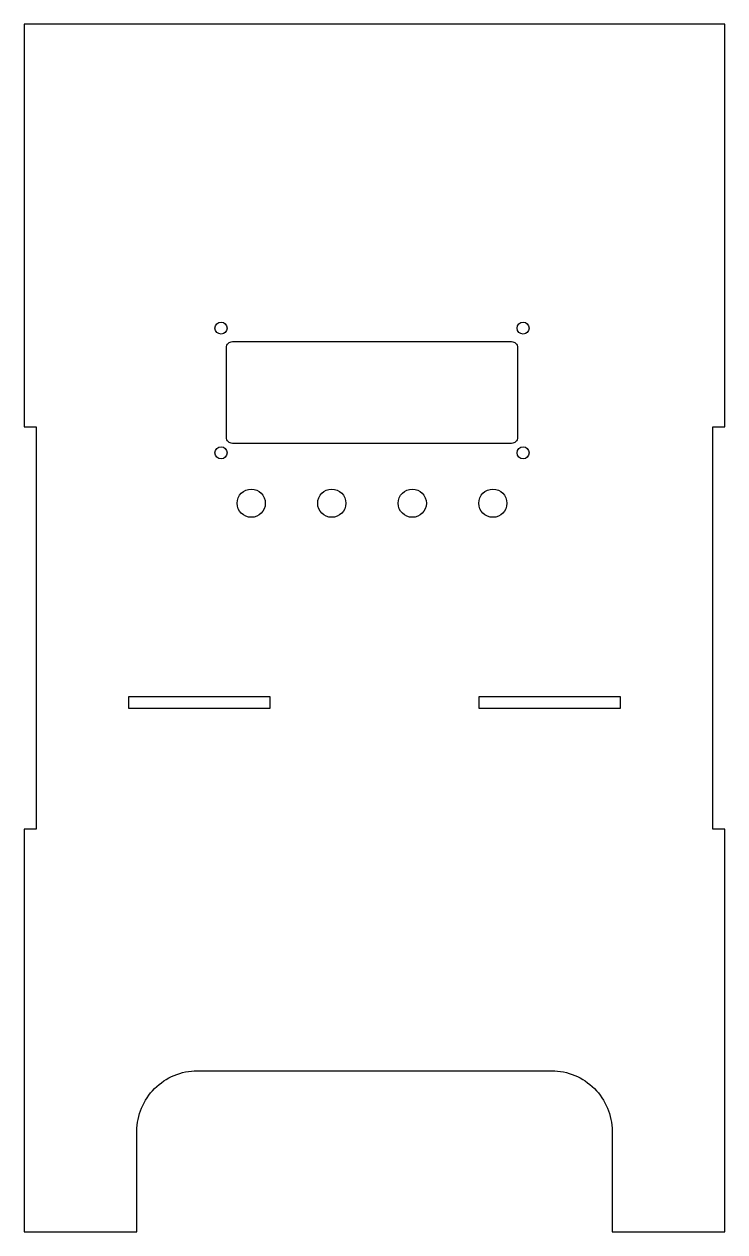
# Model space of a CAD drawing. Header units: millimetres. Extents: x -87 to 87, y -131 to 168.
import ezdxf

# ---------------------------------------------------------------- set-up
doc = ezdxf.new("R2010")
doc.units = ezdxf.units.MM

msp = doc.modelspace()

# ---------------------------------------------------------------- linework, layer by layer
for points in [[(59, -106.5), (59, -131.5), (87, -131.5), (87, -31.5), (84, -31.5), (84, 68.5), (87, 68.5), (87, 168.5), (-87, 168.5), (-87, 68.5), (-84, 68.5), (-84, -31.5), (-87, -31.5), (-87, -131.5), (-59, -131.5), (-59, -106.5, -0.414214), (-44, -91.5), (44, -91.5, -0.414214)], [(35.54, 88.15), (35.54, 65.85, -0.414214), (34.04, 64.35), (-35.26, 64.35, -0.414214), (-36.76, 65.85), (-36.76, 88.15, -0.414214), (-35.26, 89.65), (34.04, 89.65, -0.414214)]]:
    msp.add_lwpolyline(points, format="xyb", close=True)
for points in [[(-61, 1.5), (-26, 1.5), (-26, -1.5), (-61, -1.5)], [(26, 1.5), (61, 1.5), (61, -1.5), (26, -1.5)]]:
    msp.add_lwpolyline(points, close=True)
for centre, radius in [((-38.11, 93), 1.5), ((36.89, 93), 1.5), ((-38.11, 62), 1.5), ((36.89, 62), 1.5), ((-30.61, 49.5), 3.5), ((-10.61, 49.5), 3.5), ((9.39, 49.5), 3.5), ((29.39, 49.5), 3.5)]:
    msp.add_circle(centre, radius)

doc.saveas('drawing.dxf')
